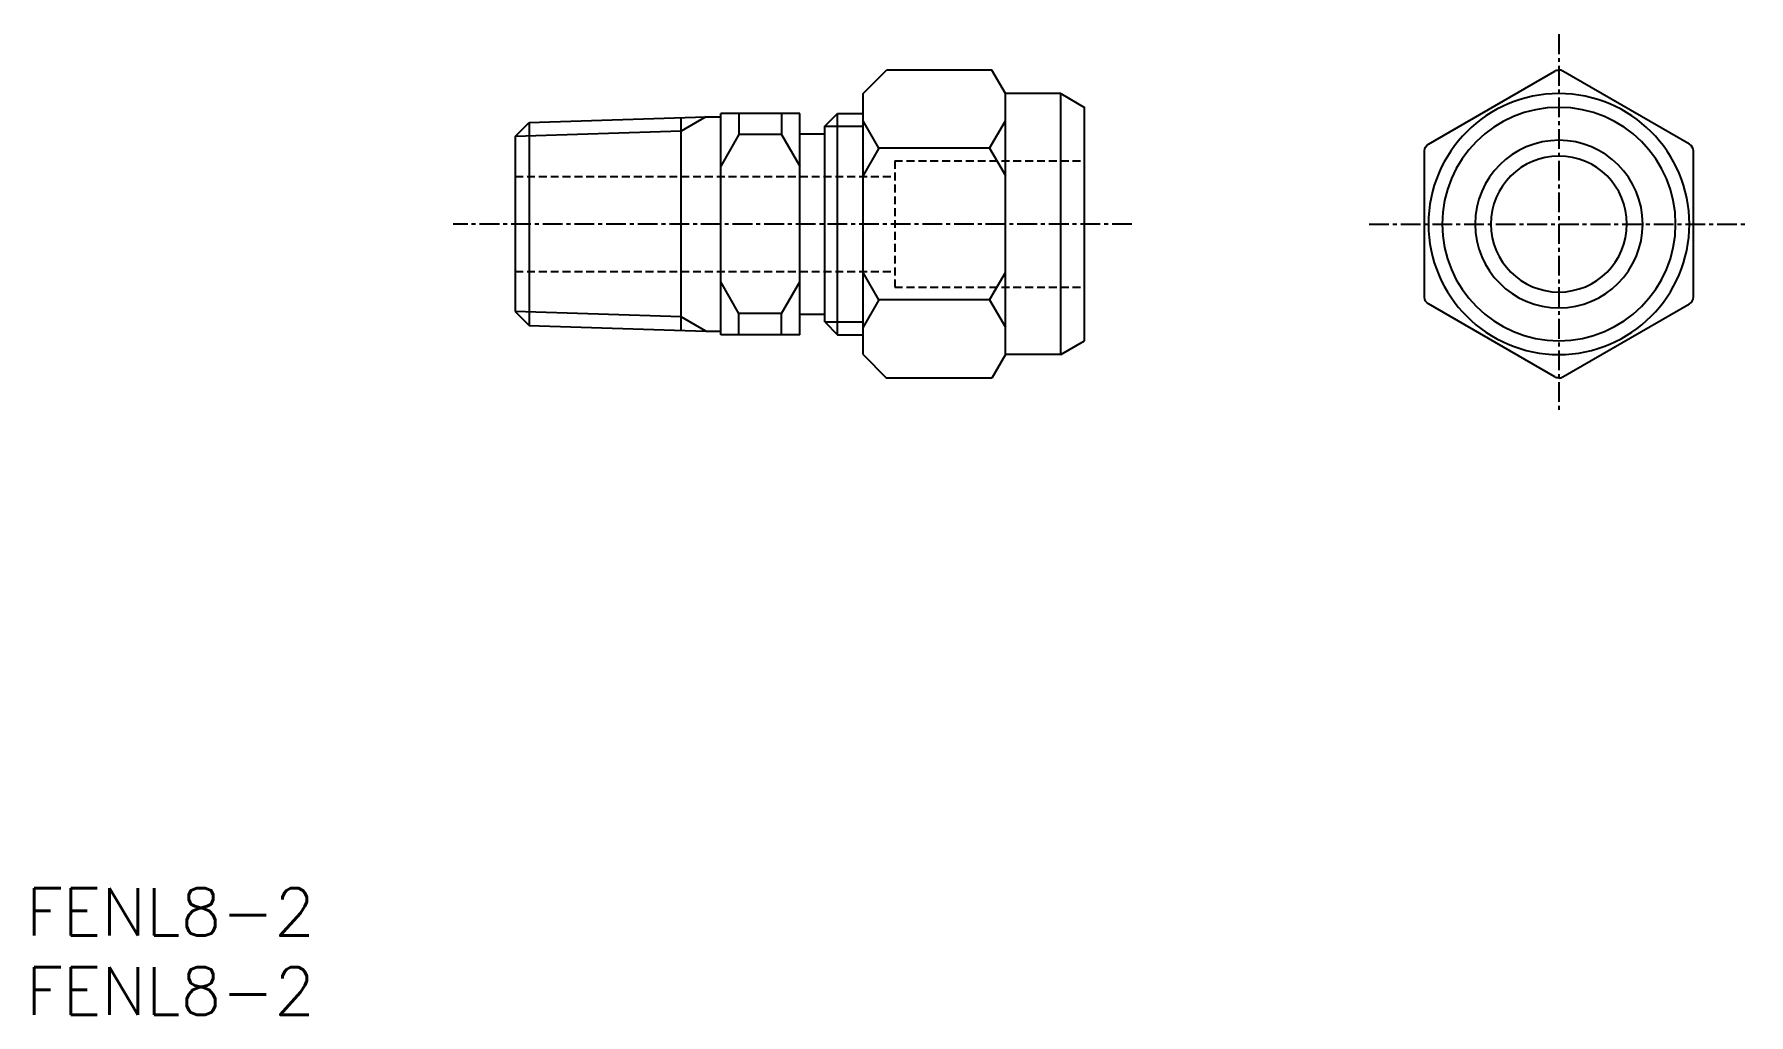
# Model space of a CAD drawing. Extents: x 1 to 109, y 0 to 62.
import ezdxf

# ---------------------------------------------------------------- set-up
doc = ezdxf.new("R2010")
doc.units = 0
doc.linetypes.add('CENTER', pattern=[2, 1.25, -0.25, 0.25, -0.25])
doc.linetypes.add('DASHED', pattern=[0.75, 0.5, -0.25])
doc.layers.get('0').update_dxf_attribs({"linetype": 'CONTINUOUS'})
doc.layers.add('CENTER', color=1, linetype='CENTER')
doc.styles.get("Standard").update_dxf_attribs({"font": 'txt.shx'})

# ---------------------------------------------------------------- blocks, each defined once
blk = doc.blocks.new('*U7')
at = {"color": 7, "linetype": 'CONTINUOUS'}
blk.add_text('FENL8-2', height=3, dxfattribs=at).set_placement((0, 0))
blk = doc.blocks.new('*U8')
at = {"color": 7, "linetype": 'CONTINUOUS'}
blk.add_text('FENL8-2', height=3, dxfattribs=at).set_placement((0, 5))

msp = doc.modelspace()

# ---------------------------------------------------------------- linework, layer by layer
at = {"color": 7, "linetype": 'CONTINUOUS'}
for p, q in [((52.92, 58.25), (54.41, 59.74)), ((61.06, 59.74), (54.41, 59.74)), ((61.92, 58.25), (61.06, 59.74)), ((52.92, 41.75), (52.92, 58.25)), ((61.92, 41.75), (61.92, 58.25)), ((65.42, 58.25), (61.92, 58.25)), ((65.42, 41.75), (65.42, 58.25)), ((65.42, 58.25), (66.92, 57.38)), ((30.92, 55.54), (31.8, 56.42)), ((31.8, 56.42), (42.98, 56.77)), ((31.8, 56.42), (31.8, 43.58)), ((41.42, 43.28), (41.42, 56.72)), ((42.98, 56.77), (43.92, 56.77)), ((43.92, 43), (43.92, 57)), ((48.92, 57), (43.92, 57)), ((45.07, 57), (45.07, 55.66)), ((47.76, 57), (47.76, 55.66)), ((48.92, 43), (48.92, 57)), ((50.5, 56.19), (51.31, 57)), ((51.31, 57), (52.92, 57)), ((51.31, 43), (51.31, 57)), ((53.92, 54.8), (52.92, 56.53)), ((60.92, 54.8), (61.92, 56.53)), ((66.92, 42.62), (66.92, 57.38)), ((30.92, 55.54), (30.92, 44.46)), ((45.07, 55.66), (43.92, 53.66)), ((47.76, 55.66), (45.07, 55.66)), ((47.76, 55.66), (48.92, 53.66)), ((48.92, 55.7), (50.5, 55.7)), ((50.5, 43.81), (50.5, 56.19)), ((53.92, 54.8), (52.92, 53.07)), ((60.92, 54.8), (53.92, 54.8)), ((60.92, 54.8), (61.92, 53.07)), ((53.92, 45.2), (52.92, 46.93)), ((60.92, 45.2), (61.92, 46.93)), ((45.07, 44.34), (43.92, 46.34)), ((47.76, 44.34), (48.92, 46.34)), ((30.92, 44.46), (31.8, 43.58)), ((53.92, 45.2), (52.92, 43.47)), ((60.92, 45.2), (53.92, 45.2)), ((60.92, 45.2), (61.92, 43.47)), ((31.8, 43.58), (42.98, 43.23)), ((45.07, 43), (45.07, 44.34)), ((47.76, 44.34), (45.07, 44.34)), ((47.76, 43), (47.76, 44.34)), ((48.92, 44.3), (50.5, 44.3)), ((50.5, 43.81), (51.31, 43)), ((42.98, 43.23), (43.92, 43.23)), ((48.92, 43), (43.92, 43)), ((51.31, 43), (52.92, 43)), ((65.42, 41.75), (66.92, 42.62)), ((52.92, 41.75), (54.41, 40.26)), ((61.92, 41.75), (61.06, 40.26)), ((65.42, 41.75), (61.92, 41.75)), ((61.06, 40.26), (54.41, 40.26))]:
    msp.add_line(p, q, dxfattribs=at)
at = {"color": 3, "linetype": 'CONTINUOUS'}
for p, q in [((42.98, 56.77), (41.42, 55.87)), ((41.42, 55.87), (30.92, 55.54)), ((50.5, 56.19), (52.92, 56.19)), ((41.42, 44.13), (30.92, 44.46)), ((42.98, 43.23), (41.42, 44.13)), ((50.5, 43.81), (52.92, 43.81))]:
    msp.add_line(p, q, dxfattribs=at)
at = {"color": 3, "linetype": 'DASHED'}
for p, q in [((54.92, 54), (54.92, 46)), ((54.92, 54), (66.92, 54)), ((30.92, 53), (54.92, 53)), ((30.92, 47), (54.92, 47)), ((54.92, 46), (66.92, 46))]:
    msp.add_line(p, q, dxfattribs=at)
at = {"color": 7, "linetype": 'CONTINUOUS'}
for points in [[(96.92, 40.26, -0.131653), (96.67, 40.33), (88.67, 44.95, -0.267949), (88.42, 45.38), (88.42, 54.62, -0.267949), (88.67, 55.05), (96.67, 59.67, -0.131653), (96.92, 59.74)], [(96.92, 40.26, 0.131653), (97.17, 40.33), (105.17, 44.95, 0.267949), (105.42, 45.38), (105.42, 54.62, 0.267949), (105.17, 55.05), (97.17, 59.67, 0.131653), (96.92, 59.74)]]:
    msp.add_lwpolyline(points, format="xyb", dxfattribs=at)
for radius, start, end in [(8.25, 90, 270), (8.25, 270, 90), (7.38, 90, 270), (7.38, 270, 90), (5.3, 90, 270), (5.3, 270, 90), (4.3, 90, 270), (4.3, 270, 90)]:
    msp.add_arc((96.92, 50), radius, start, end, dxfattribs=at)
at = {"layer": 'CENTER', "color": 1, "linetype": 'CENTER'}
for p, q in [((96.92, 62), (96.92, 38)), ((69.92, 50), (27, 50)), ((84.92, 50), (108.92, 50))]:
    msp.add_line(p, q, dxfattribs=at)

# ---------------------------------------------------------------- block references
at = {"color": 7, "linetype": 'CONTINUOUS'}
for name in ['*U8', '*U7']:
    msp.add_blockref(name, (0, 0), dxfattribs=at)

doc.saveas('drawing.dxf')
